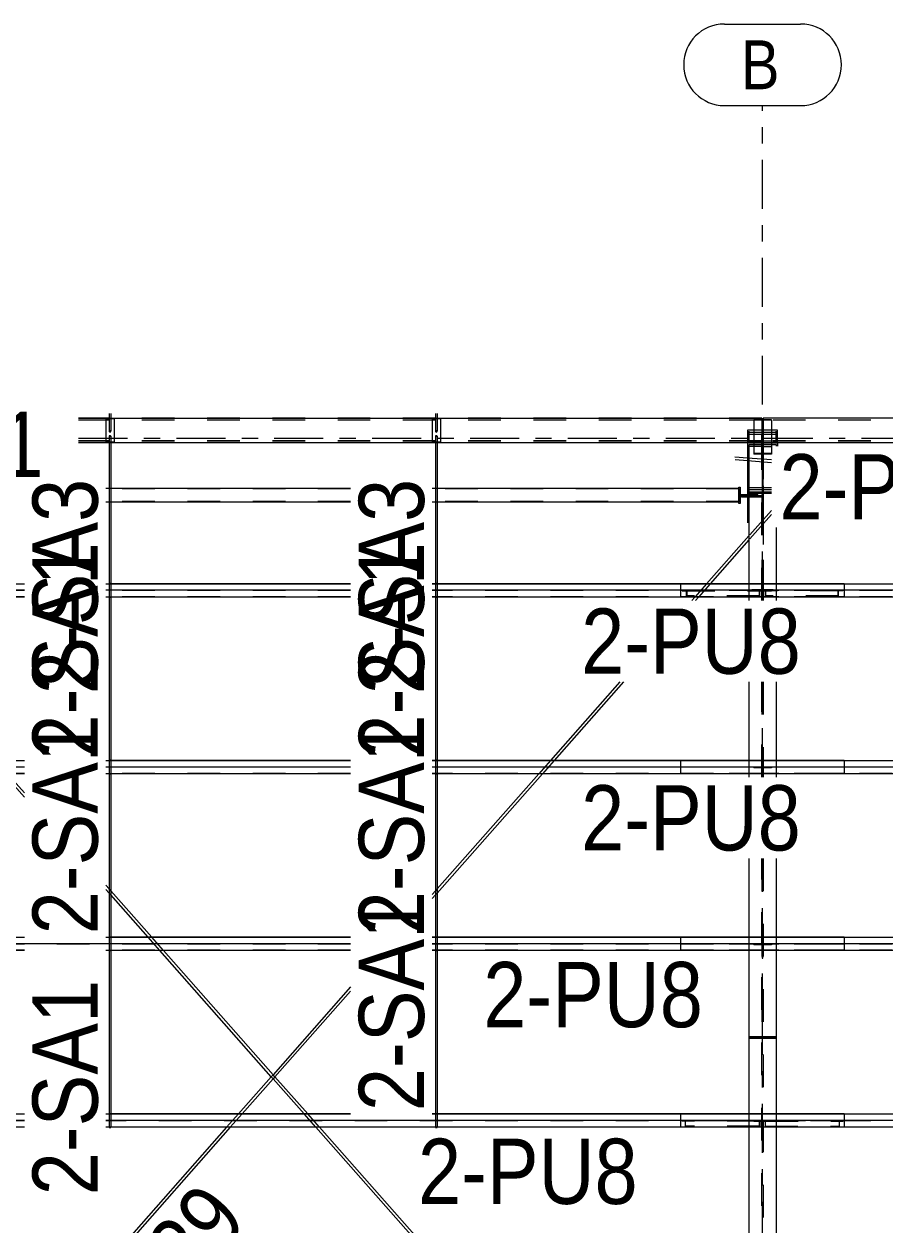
# Model space of a CAD drawing. Header units: millimetres. Extents: x -56 to 1115, y -311 to 509.
# Drawn here: x 992.6 to 1045.4, y 43.7 to 117.3 of the extents above; entities that cross this region are included whole.
import ezdxf

# ---------------------------------------------------------------- set-up
doc = ezdxf.new("R2010")
doc.units = ezdxf.units.MM
for name, pattern in [('XKITLINE00', [0]), ('XKITLINE02', [4, 2, -2]), ('XKITLINE03', [6, 3, -1, 1, -1])]:
    doc.linetypes.add(name, pattern=pattern)
for name, color, linetype, lineweight in [('Part', 2, 'Continuous', 0), ('PartMark', 7, 'Continuous', 0), ('S-grid', 1, 'Continuous', 0)]:
    doc.layers.add(name, color=color, linetype=linetype, lineweight=lineweight)
doc.styles.add('ARIAL', font='ARIAL.TTF')

# ---------------------------------------------------------------- blocks, each defined once
blk = doc.blocks.new('*A212')
at = {"layer": 'S-grid', "color": 1, "linetype": 'XKITLINE03', "lineweight": 0}
blk.add_line((995.99, 91.875), (1107.621, 91.875), dxfattribs=at)
blk = doc.blocks.new('*A219')
at = {"layer": 'Part', "color": 2, "linetype": 'XKITLINE00', "lineweight": 0}
for p, q in [((997.867, 88.802), (997.667, 88.802)), ((1012.667, 88.802), (997.966, 88.802)), ((1017.867, 88.802), (1017.667, 88.802)), ((1036.463, 88.802), (1017.966, 88.802)), ((997.867, 87.969), (997.667, 87.969)), ((1012.667, 87.969), (997.966, 87.969)), ((1017.867, 87.969), (1017.667, 87.969)), ((1036.463, 87.969), (1017.966, 87.969))]:
    blk.add_line(p, q, dxfattribs=at)
at = {"layer": 'Part', "color": 7, "linetype": 'XKITLINE02', "lineweight": 0}
for p, q in [((1012.667, 88.769), (997.667, 88.769)), ((997.966, 88.802), (997.867, 88.802)), ((1036.463, 88.769), (1017.667, 88.769)), ((1017.966, 88.802), (1017.867, 88.802)), ((1036.463, 88.802), (1036.463, 87.969)), ((1012.667, 88.002), (997.667, 88.002)), ((997.966, 87.969), (997.867, 87.969)), ((1036.463, 88.002), (1017.667, 88.002)), ((1017.966, 87.969), (1017.867, 87.969))]:
    blk.add_line(p, q, dxfattribs=at)
blk = doc.blocks.new('*A231')
at = {"layer": 'Part', "color": 2, "linetype": 'XKITLINE00', "lineweight": 0}
for p, q in [((997.867, 93.387), (997.867, 93.117)), ((997.966, 93.398), (997.966, 93.117)), ((997.878, 92.331), (997.877, 92.329)), ((997.911, 92.349), (997.878, 92.331)), ((997.948, 92.339), (997.911, 92.349)), ((997.953, 92.329), (997.948, 92.339))]:
    blk.add_line(p, q, dxfattribs=at)
at = {"layer": 'Part', "color": 7, "linetype": 'XKITLINE02', "lineweight": 0}
for p, q in [((997.867, 93.117), (997.867, 92.295)), ((997.966, 93.117), (997.966, 92.305)), ((997.877, 92.329), (997.867, 92.295)), ((997.867, 92.295), (997.885, 92.261)), ((997.885, 92.261), (997.922, 92.251)), ((997.922, 92.251), (997.956, 92.269)), ((997.966, 92.305), (997.953, 92.329)), ((997.956, 92.269), (997.966, 92.305))]:
    blk.add_line(p, q, dxfattribs=at)
blk = doc.blocks.new('*A232')
at = {"layer": 'Part', "color": 7, "linetype": 'XKITLINE02', "lineweight": 0}
for p, q in [((1037.883, 88.963), (1037.883, 87.127)), ((1037.95, 88.759), (1037.883, 88.759)), ((1037.883, 88.67), (1037.95, 88.67)), ((1037.95, 88.963), (1037.95, 87.127))]:
    blk.add_line(p, q, dxfattribs=at)
blk = doc.blocks.new('*A233')
at = {"layer": 'Part', "color": 2, "linetype": 'XKITLINE00', "lineweight": 0}
for p, q in [((1017.867, 93.387), (1017.867, 93.117)), ((1017.966, 93.398), (1017.966, 93.117)), ((1017.878, 92.331), (1017.877, 92.329)), ((1017.911, 92.349), (1017.878, 92.331)), ((1017.948, 92.339), (1017.911, 92.349)), ((1017.953, 92.329), (1017.948, 92.339))]:
    blk.add_line(p, q, dxfattribs=at)
at = {"layer": 'Part', "color": 7, "linetype": 'XKITLINE02', "lineweight": 0}
for p, q in [((1017.867, 93.117), (1017.867, 92.295)), ((1017.966, 93.117), (1017.966, 92.305)), ((1017.877, 92.329), (1017.867, 92.295)), ((1017.867, 92.295), (1017.885, 92.261)), ((1017.885, 92.261), (1017.922, 92.251)), ((1017.922, 92.251), (1017.956, 92.269)), ((1017.966, 92.305), (1017.953, 92.329)), ((1017.956, 92.269), (1017.966, 92.305))]:
    blk.add_line(p, q, dxfattribs=at)
blk = doc.blocks.new('*A234')
at = {"layer": 'Part', "color": 7, "linetype": 'XKITLINE02', "lineweight": 0}
for p, q in [((1042.837, 82.542), (1038.096, 82.542)), ((1038.096, 82.208), (1038.096, 82.542)), ((1038.11, 82.208), (1038.11, 82.525)), ((1042.837, 82.525), (1038.11, 82.525)), ((1042.559, 82.208), (1042.559, 82.542)), ((1042.573, 82.208), (1042.573, 82.525)), ((1042.837, 82.542), (1042.837, 82.525)), ((1042.573, 82.208), (1038.096, 82.208))]:
    blk.add_line(p, q, dxfattribs=at)
blk = doc.blocks.new('*A235')
at = {"layer": 'Part', "color": 7, "linetype": 'XKITLINE02', "lineweight": 0}
for p, q in [((1032.996, 82.542), (1037.737, 82.542)), ((1032.996, 82.542), (1032.996, 82.525)), ((1032.996, 82.525), (1037.723, 82.525)), ((1033.26, 82.208), (1033.26, 82.525)), ((1033.274, 82.542), (1033.274, 82.208)), ((1037.723, 82.208), (1037.723, 82.525)), ((1037.737, 82.542), (1037.737, 82.208)), ((1037.737, 82.208), (1033.26, 82.208))]:
    blk.add_line(p, q, dxfattribs=at)
blk = doc.blocks.new('*A236')
at = {"layer": 'Part', "color": 7, "linetype": 'XKITLINE02', "lineweight": 0}
for p, q in [((1037, 92.368), (1037, 86.914)), ((1038.833, 92.368), (1037, 92.368)), ((1038.833, 92.237), (1037, 92.237)), ((1038.833, 91.401), (1038.833, 92.368))]:
    blk.add_line(p, q, dxfattribs=at)
blk = doc.blocks.new('*A237')
at = {"layer": 'Part', "color": 7, "linetype": 'XKITLINE02', "lineweight": 0}
for p, q in [((1037, 92.237), (1037, 91.601)), ((1038.833, 92.237), (1037, 92.237)), ((1038.833, 92.106), (1037, 92.106)), ((1038.833, 91.601), (1038.833, 92.237)), ((1037, 88.427), (1037, 88.26))]:
    blk.add_line(p, q, dxfattribs=at)
at = {"layer": 'Part', "color": 2, "linetype": 'XKITLINE00', "lineweight": 0}
for p, q in [((1037, 91.601), (1037, 88.427)), ((1038.833, 91.601), (1038.833, 91.401)), ((1037, 88.26), (1037, 86.702))]:
    blk.add_line(p, q, dxfattribs=at)
blk = doc.blocks.new('*A238')
at = {"layer": 'Part', "color": 7, "linetype": 'XKITLINE02', "lineweight": 0}
for p, q in [((1037.95, 82.583), (1037.95, 82.542)), ((1038.575, 82.583), (1037.95, 82.583)), ((1037.95, 82.542), (1038.575, 82.542)), ((1038.575, 82.542), (1038.575, 82.583))]:
    blk.add_line(p, q, dxfattribs=at)
blk = doc.blocks.new('*A239')
at = {"layer": 'Part', "color": 7, "linetype": 'XKITLINE02', "lineweight": 0}
for p, q in [((1037.883, 82.583), (1037.258, 82.583)), ((1037.258, 82.542), (1037.258, 82.583)), ((1037.883, 82.542), (1037.258, 82.542)), ((1037.883, 82.542), (1037.883, 82.583))]:
    blk.add_line(p, q, dxfattribs=at)
blk = doc.blocks.new('*A240')
at = {"layer": 'Part', "color": 2, "linetype": 'XKITLINE00', "lineweight": 0}
for p, q in [((1037.083, 88.344), (1036.629, 88.344)), ((1036.629, 88.26), (1036.629, 88.344)), ((1037.083, 88.26), (1036.629, 88.26))]:
    blk.add_line(p, q, dxfattribs=at)
at = {"layer": 'Part', "color": 7, "linetype": 'XKITLINE02', "lineweight": 0}
for p, q in [((1037.879, 88.344), (1037.083, 88.344)), ((1037.754, 88.344), (1037.754, 88.26)), ((1037.879, 88.344), (1037.879, 88.26)), ((1037.879, 88.26), (1037.083, 88.26))]:
    blk.add_line(p, q, dxfattribs=at)
blk = doc.blocks.new('*A241')
at = {"layer": 'Part', "color": 2, "linetype": 'XKITLINE00', "lineweight": 0}
for p, q in [((1036.546, 88.344), (1036.546, 88.427)), ((1036.546, 88.427), (1037.083, 88.427)), ((1036.629, 88.344), (1036.546, 88.344))]:
    blk.add_line(p, q, dxfattribs=at)
at = {"layer": 'Part', "color": 7, "linetype": 'XKITLINE02', "lineweight": 0}
for p, q in [((1037.629, 88.344), (1036.629, 88.344)), ((1037.629, 88.427), (1037.083, 88.427)), ((1037.629, 88.344), (1037.629, 88.427))]:
    blk.add_line(p, q, dxfattribs=at)
blk = doc.blocks.new('*A242')
at = {"layer": 'Part', "color": 2, "linetype": 'XKITLINE00', "lineweight": 0}
for p, q in [((1036.463, 87.885), (1036.463, 88.885)), ((1036.463, 88.885), (1036.546, 88.885)), ((1036.546, 88.885), (1036.546, 87.885)), ((1036.546, 87.885), (1036.463, 87.885))]:
    blk.add_line(p, q, dxfattribs=at)
blk = doc.blocks.new('*A775')
at = {"layer": 'Part', "color": 2, "linetype": 'XKITLINE00', "lineweight": 0}
for p, q in [((1037, 90.661), (1036.225, 90.722)), ((1037, 90.495), (1036.248, 90.555))]:
    blk.add_line(p, q, dxfattribs=at)
at = {"layer": 'Part', "color": 7, "linetype": 'XKITLINE02', "lineweight": 0}
for p, q in [((1038.458, 90.545), (1037, 90.661)), ((1038.458, 90.379), (1037, 90.495))]:
    blk.add_line(p, q, dxfattribs=at)
blk = doc.blocks.new('*A777')
at = {"layer": 'Part', "color": 2, "linetype": 'XKITLINE00', "lineweight": 0}
for p, q in [((992.667, 69.886), (991.413, 71.307)), ((992.667, 70.138), (991.635, 71.307)), ((997.867, 64.248), (997.667, 64.475)), ((997.867, 63.996), (997.667, 64.223)), ((1000.477, 61.292), (997.966, 64.135)), ((1000.255, 61.292), (997.966, 63.884)), ((1007.806, 52.739), (1000.977, 60.473)), ((1007.917, 52.865), (1001.2, 60.473)), ((1009.82, 50.458), (1007.917, 52.614)), ((1010.042, 50.458), (1008.028, 52.739)), ((1037.083, 19.578), (1010.542, 49.64)), ((1037.083, 19.83), (1010.764, 49.64))]:
    blk.add_line(p, q, dxfattribs=at)
at = {"layer": 'Part', "color": 7, "linetype": 'XKITLINE02', "lineweight": 0}
for p, q in [((997.966, 64.135), (997.867, 64.248)), ((997.966, 63.884), (997.867, 63.996)), ((1000.977, 60.473), (1000.255, 61.292)), ((1001.2, 60.473), (1000.477, 61.292)), ((1007.917, 52.614), (1007.806, 52.739)), ((1008.028, 52.739), (1007.917, 52.865)), ((1010.542, 49.64), (1009.82, 50.458)), ((1010.764, 49.64), (1010.042, 50.458))]:
    blk.add_line(p, q, dxfattribs=at)
blk = doc.blocks.new('*A778')
at = {"layer": 'Part', "color": 7, "linetype": 'XKITLINE02', "lineweight": 0}
for p, q in [((1037.083, 92.314), (1037.083, 91.606)), ((1037.883, 92.206), (1037.883, 88.842)), ((1037.95, 88.842), (1037.95, 92.206)), ((1038.75, 91.606), (1038.75, 92.314)), ((1038.75, 91.702), (1037.083, 91.702)), ((1037.083, 91.606), (1037.883, 91.606)), ((1037.95, 91.606), (1038.75, 91.606)), ((1037.083, 88.746), (1037.083, 89.072)), ((1037.883, 88.842), (1037.083, 88.842)), ((1037.083, 88.746), (1038.458, 88.746)), ((1038.458, 88.842), (1037.95, 88.842))]:
    blk.add_line(p, q, dxfattribs=at)
blk = doc.blocks.new('*A779')
at = {"layer": 'Part', "color": 2, "linetype": 'XKITLINE00', "lineweight": 0}
for p, q in [((1037.083, 91.465), (1037.083, 82.958)), ((1037.375, 91.465), (1037.083, 91.465)), ((1038.75, 91.465), (1038.458, 91.465)), ((1038.75, 91.465), (1038.75, 91.401)), ((1038.75, 86.401), (1038.75, 82.958)), ((1037.083, 82.14), (1037.083, 81.94)), ((1038.75, 82.14), (1038.75, 81.94)), ((1037.083, 76.94), (1037.083, 72.125)), ((1038.75, 76.94), (1038.75, 72.125)), ((1037.083, 71.307), (1037.083, 71.107)), ((1038.75, 71.307), (1038.75, 71.107)), ((1037.083, 66.107), (1037.083, 61.292)), ((1038.75, 66.107), (1038.75, 61.292)), ((1037.083, 60.473), (1037.083, 50.458)), ((1038.75, 60.473), (1038.75, 50.458)), ((1037.083, 49.64), (1037.083, 16.833)), ((1038.75, 49.64), (1038.75, 16.833))]:
    blk.add_line(p, q, dxfattribs=at)
at = {"layer": 'Part', "color": 7, "linetype": 'XKITLINE02', "lineweight": 0}
for p, q in [((1037.879, 91.373), (1037.083, 91.373)), ((1038.458, 91.465), (1037.375, 91.465)), ((1037.879, 81.94), (1037.879, 91.373)), ((1037.954, 91.373), (1037.954, 81.94)), ((1037.954, 91.373), (1038.458, 91.373)), ((1037.083, 88.601), (1037.879, 88.601)), ((1037.083, 88.509), (1038.458, 88.509)), ((1037.954, 88.601), (1038.458, 88.601)), ((1037.083, 82.958), (1037.083, 82.14)), ((1038.75, 82.958), (1038.75, 82.14)), ((1037.879, 71.107), (1037.879, 76.94)), ((1037.954, 76.94), (1037.954, 71.107)), ((1037.083, 72.125), (1037.083, 71.307)), ((1038.75, 72.125), (1038.75, 71.307)), ((1037.879, 16.833), (1037.879, 66.107)), ((1037.954, 66.107), (1037.954, 16.833)), ((1037.083, 61.292), (1037.083, 60.473)), ((1038.75, 61.292), (1038.75, 60.473)), ((1037.083, 50.458), (1037.083, 49.64)), ((1038.75, 50.458), (1038.75, 49.64))]:
    blk.add_line(p, q, dxfattribs=at)
blk = doc.blocks.new('*A786')
at = {"layer": 'Part', "color": 7, "linetype": 'XKITLINE02', "lineweight": 0}
for p, q in [((1037.879, 88.432), (1037.954, 88.434)), ((1037.879, 88.432), (1037.879, 81.94)), ((1037.879, 88.386), (1037.954, 88.386)), ((1037.954, 88.434), (1037.954, 81.94)), ((1037.083, 76.94), (1037.083, 71.107)), ((1037.879, 76.94), (1037.879, 71.107)), ((1037.954, 76.94), (1037.954, 71.107)), ((1038.75, 76.94), (1038.75, 71.107)), ((1037.083, 66.107), (1037.083, 55.164)), ((1037.879, 66.107), (1037.879, 55.175)), ((1037.954, 66.107), (1037.954, 55.175)), ((1038.75, 66.107), (1038.75, 55.164)), ((1038.75, 55.175), (1037.083, 55.175)), ((1037.083, 55.164), (1038.75, 55.164))]:
    blk.add_line(p, q, dxfattribs=at)
blk = doc.blocks.new('*A788')
at = {"layer": 'Part', "color": 7, "linetype": 'XKITLINE02', "lineweight": 0}
for p, q in [((1037.95, 50.083), (1038.575, 50.083)), ((1037.95, 50.042), (1037.95, 50.083)), ((1038.075, 50.042), (1038.075, 50.083)), ((1038.575, 50.083), (1038.575, 50.042)), ((1038.575, 50.042), (1037.95, 50.042))]:
    blk.add_line(p, q, dxfattribs=at)
blk = doc.blocks.new('*A789')
at = {"layer": 'Part', "color": 7, "linetype": 'XKITLINE02', "lineweight": 0}
for p, q in [((1037.258, 50.042), (1037.258, 50.083)), ((1037.258, 50.083), (1037.883, 50.083)), ((1037.758, 50.042), (1037.758, 50.083)), ((1037.883, 50.083), (1037.883, 50.042)), ((1037.883, 50.042), (1037.258, 50.042))]:
    blk.add_line(p, q, dxfattribs=at)
blk = doc.blocks.new('*A1040')
at = {"layer": 'Part', "color": 7, "linetype": 'XKITLINE02', "lineweight": 0}
for p, q in [((1038.458, 60.875), (1037.375, 60.875)), ((1037.375, 60.875), (1037.375, 60.833)), ((1038.458, 60.833), (1037.375, 60.833)), ((1038.458, 60.875), (1038.458, 60.833))]:
    blk.add_line(p, q, dxfattribs=at)
blk = doc.blocks.new('*A1041')
at = {"layer": 'Part', "color": 7, "linetype": 'XKITLINE02', "lineweight": 0}
for p, q in [((1037.954, 55.175), (1038.704, 55.175)), ((1037.954, 55.092), (1037.954, 55.175)), ((1038.704, 55.092), (1037.954, 55.092)), ((1038.079, 55.175), (1038.079, 55.092)), ((1038.704, 55.175), (1038.704, 55.092))]:
    blk.add_line(p, q, dxfattribs=at)
blk = doc.blocks.new('*A1042')
at = {"layer": 'Part', "color": 7, "linetype": 'XKITLINE02', "lineweight": 0}
for p, q in [((1037.129, 55.175), (1037.879, 55.175)), ((1037.129, 55.092), (1037.129, 55.175)), ((1037.879, 55.092), (1037.129, 55.092)), ((1037.754, 55.175), (1037.754, 55.092)), ((1037.879, 55.175), (1037.879, 55.092))]:
    blk.add_line(p, q, dxfattribs=at)
blk = doc.blocks.new('*A1050')
at = {"layer": 'Part', "color": 2, "linetype": 'XKITLINE00', "lineweight": 0}
for p, q in [((995.99, 93.117), (1037.875, 93.117)), ((1037.875, 93.117), (1037.875, 93.017)), ((1037.375, 91.601), (995.99, 91.601))]:
    blk.add_line(p, q, dxfattribs=at)
at = {"layer": 'Part', "color": 7, "linetype": 'XKITLINE02', "lineweight": 0}
for p, q in [((1037.875, 93.102), (995.99, 93.102)), ((1037.875, 92.992), (995.99, 92.992)), ((1037.875, 93.017), (1037.875, 91.601)), ((1037.875, 91.726), (995.99, 91.726)), ((1037.875, 91.616), (995.99, 91.616)), ((1037.875, 91.601), (1037.375, 91.601))]:
    blk.add_line(p, q, dxfattribs=at)
blk = doc.blocks.new('*A1051')
at = {"layer": 'Part', "color": 7, "linetype": 'XKITLINE02', "lineweight": 0}
for p, q in [((998.167, 93.076), (997.667, 93.076)), ((997.667, 93.076), (997.667, 91.642)), ((998.167, 93.076), (998.167, 91.642)), ((998.167, 91.642), (997.667, 91.642))]:
    blk.add_line(p, q, dxfattribs=at)
blk = doc.blocks.new('*A1052')
at = {"layer": 'Part', "color": 7, "linetype": 'XKITLINE02', "lineweight": 0}
for p, q in [((997.885, 92.019), (997.867, 92.016)), ((997.867, 92.016), (997.867, 91.601)), ((997.867, 92.016), (997.878, 92.012)), ((997.878, 92.012), (997.911, 92.01)), ((997.922, 92.02), (997.885, 92.019)), ((997.911, 92.01), (997.948, 92.011)), ((997.956, 92.018), (997.922, 92.02)), ((997.948, 92.011), (997.966, 92.015)), ((997.966, 92.015), (997.956, 92.018)), ((997.966, 92.015), (997.966, 91.601)), ((997.867, 82.965), (997.867, 82.135)), ((997.966, 82.964), (997.966, 82.134)), ((997.867, 82.135), (997.885, 82.139)), ((997.878, 82.131), (997.867, 82.135)), ((997.911, 82.13), (997.878, 82.131)), ((997.885, 82.139), (997.922, 82.14)), ((997.948, 82.131), (997.911, 82.13)), ((997.922, 82.14), (997.956, 82.138)), ((997.966, 82.134), (997.948, 82.131)), ((997.956, 82.138), (997.966, 82.134))]:
    blk.add_line(p, q, dxfattribs=at)
at = {"layer": 'Part', "color": 2, "linetype": 'XKITLINE00', "lineweight": 0}
for p, q in [((997.867, 91.601), (997.867, 82.965)), ((997.966, 91.601), (997.966, 82.964))]:
    blk.add_line(p, q, dxfattribs=at)
blk = doc.blocks.new('*A1061')
at = {"layer": 'Part', "color": 2, "linetype": 'XKITLINE00', "lineweight": 0}
for p, q in [((1037.958, 93.117), (1037.958, 93.017)), ((1092.558, 93.117), (1037.958, 93.117)), ((1088.958, 91.601), (1038.458, 91.601))]:
    blk.add_line(p, q, dxfattribs=at)
at = {"layer": 'Part', "color": 7, "linetype": 'XKITLINE02', "lineweight": 0}
for p, q in [((1092.558, 93.102), (1037.958, 93.102)), ((1037.958, 93.017), (1037.958, 91.601)), ((1092.558, 92.992), (1037.958, 92.992)), ((1092.558, 91.726), (1037.958, 91.726)), ((1092.558, 91.616), (1037.958, 91.616)), ((1038.458, 91.601), (1037.958, 91.601))]:
    blk.add_line(p, q, dxfattribs=at)
blk = doc.blocks.new('*A1062')
at = {"layer": 'Part', "color": 2, "linetype": 'XKITLINE00', "lineweight": 0}
for p, q in [((1032.917, 82.14), (1032.917, 82.958)), ((1032.917, 82.958), (1049.861, 82.958)), ((1049.861, 82.943), (1032.917, 82.943)), ((1049.861, 82.557), (1032.917, 82.557)), ((1049.861, 82.14), (1032.917, 82.14))]:
    blk.add_line(p, q, dxfattribs=at)
at = {"layer": 'Part', "color": 7, "linetype": 'XKITLINE02', "lineweight": 0}
for p, q in [((1049.861, 82.542), (1032.917, 82.542)), ((1049.861, 82.155), (1032.917, 82.155))]:
    blk.add_line(p, q, dxfattribs=at)
blk = doc.blocks.new('*A1063')
at = {"layer": 'Part', "color": 7, "linetype": 'XKITLINE02', "lineweight": 0}
for p, q in [((1038.458, 82.542), (1037.375, 82.542)), ((1037.375, 82.542), (1037.375, 82.5)), ((1038.458, 82.5), (1037.375, 82.5)), ((1038.458, 82.542), (1038.458, 82.5))]:
    blk.add_line(p, q, dxfattribs=at)
blk = doc.blocks.new('*A1064')
at = {"layer": 'Part', "color": 7, "linetype": 'XKITLINE02', "lineweight": 0}
for p, q in [((1037.896, 82.5), (1037.896, 82.14)), ((1037.896, 82.5), (1037.938, 82.5)), ((1037.896, 82.5), (1037.938, 82.5)), ((1037.938, 82.5), (1037.938, 82.14))]:
    blk.add_line(p, q, dxfattribs=at)
at = {"layer": 'Part', "color": 2, "linetype": 'XKITLINE00', "lineweight": 0}
for p, q in [((1037.896, 82.14), (1037.896, 81.94)), ((1037.938, 81.94), (1037.938, 82.14))]:
    blk.add_line(p, q, dxfattribs=at)
blk = doc.blocks.new('*A1065')
at = {"layer": 'Part', "color": 7, "linetype": 'XKITLINE02', "lineweight": 0}
for p, q in [((1037.958, 92.106), (1037.875, 92.106)), ((1037.875, 92.106), (1037.875, 91.542)), ((1037.875, 90.934), (1037.875, 92.106)), ((1037.958, 91.542), (1037.958, 92.106)), ((1037.958, 92.106), (1037.958, 90.934)), ((1037.958, 91.542), (1037.875, 91.542)), ((1037.875, 91.542), (1037.875, 91.34)), ((1037.958, 91.34), (1037.875, 91.34)), ((1037.875, 90.934), (1037.875, 91.34)), ((1037.958, 91.34), (1037.958, 91.542)), ((1037.958, 90.934), (1037.958, 91.34)), ((1037.958, 90.934), (1037.875, 90.934)), ((1037.958, 90.934), (1037.875, 90.934)), ((1037.875, 90.934), (1037.875, 90.934)), ((1037.958, 90.934), (1037.958, 90.934))]:
    blk.add_line(p, q, dxfattribs=at)
blk = doc.blocks.new('*A1066')
at = {"layer": 'Part', "color": 2, "linetype": 'XKITLINE00', "lineweight": 0}
for p, q in [((1037.375, 93.017), (1038.458, 93.017)), ((1037.375, 93.017), (1037.375, 90.934)), ((1038.458, 93.017), (1038.458, 90.934)), ((1038.458, 90.934), (1037.375, 90.934))]:
    blk.add_line(p, q, dxfattribs=at)
at = {"layer": 'Part', "color": 7, "linetype": 'XKITLINE02', "lineweight": 0}
for p, q in [((1038.458, 93.017), (1037.375, 93.017)), ((1037.375, 90.934), (1038.458, 90.934))]:
    blk.add_line(p, q, dxfattribs=at)
blk = doc.blocks.new('*A1067')
at = {"layer": 'Part', "color": 2, "linetype": 'XKITLINE00', "lineweight": 0}
for p, q in [((1038.458, 90.934), (1037.375, 90.934)), ((1037.375, 90.934), (1037.375, 90.892)), ((1038.458, 90.892), (1037.375, 90.892)), ((1038.458, 90.934), (1038.458, 90.892))]:
    blk.add_line(p, q, dxfattribs=at)
blk = doc.blocks.new('*A1068')
at = {"layer": 'Part', "color": 7, "linetype": 'XKITLINE02', "lineweight": 0}
for p, q in [((1017.885, 92.019), (1017.867, 92.016)), ((1017.867, 92.016), (1017.867, 91.601)), ((1017.867, 92.016), (1017.878, 92.012)), ((1017.878, 92.012), (1017.911, 92.01)), ((1017.922, 92.02), (1017.885, 92.019)), ((1017.911, 92.01), (1017.948, 92.011)), ((1017.956, 92.018), (1017.922, 92.02)), ((1017.948, 92.011), (1017.966, 92.015)), ((1017.966, 92.015), (1017.956, 92.018)), ((1017.966, 92.015), (1017.966, 91.601)), ((1017.867, 82.965), (1017.867, 82.135)), ((1017.966, 82.964), (1017.966, 82.134)), ((1017.867, 82.135), (1017.885, 82.139)), ((1017.878, 82.131), (1017.867, 82.135)), ((1017.911, 82.13), (1017.878, 82.131)), ((1017.885, 82.139), (1017.922, 82.14)), ((1017.948, 82.131), (1017.911, 82.13)), ((1017.922, 82.14), (1017.956, 82.138)), ((1017.966, 82.134), (1017.948, 82.131)), ((1017.956, 82.138), (1017.966, 82.134))]:
    blk.add_line(p, q, dxfattribs=at)
at = {"layer": 'Part', "color": 2, "linetype": 'XKITLINE00', "lineweight": 0}
for p, q in [((1017.867, 91.601), (1017.867, 82.965)), ((1017.966, 91.601), (1017.966, 82.964))]:
    blk.add_line(p, q, dxfattribs=at)
blk = doc.blocks.new('*A1069')
at = {"layer": 'Part', "color": 7, "linetype": 'XKITLINE02', "lineweight": 0}
for p, q in [((1018.167, 93.076), (1017.667, 93.076)), ((1017.667, 93.076), (1017.667, 91.642)), ((1018.167, 93.076), (1018.167, 91.642)), ((1018.167, 91.642), (1017.667, 91.642))]:
    blk.add_line(p, q, dxfattribs=at)
blk = doc.blocks.new('*A1070')
at = {"layer": 'Part', "color": 7, "linetype": 'XKITLINE02', "lineweight": 0}
for p, q in [((1037.875, 92.368), (1037.875, 91.715)), ((1037.958, 92.368), (1037.875, 92.368)), ((1037.958, 91.715), (1037.958, 92.368)), ((1037.958, 91.833), (1037.875, 91.833)), ((1037.875, 91.78), (1037.958, 91.78)), ((1037.875, 91.715), (1037.958, 91.715))]:
    blk.add_line(p, q, dxfattribs=at)
blk = doc.blocks.new('*A1155')
at = {"layer": 'S-grid', "color": 1, "linetype": 'XKITLINE03', "lineweight": 0}
for p, q in [((1037.917, 81.94), (1037.917, 112.27)), ((1037.917, 71.107), (1037.917, 76.94)), ((1037.917, -5.925), (1037.917, 66.107))]:
    blk.add_line(p, q, dxfattribs=at)
at = {"layer": 'S-grid', "color": 3, "style": 'ARIAL', "width": 0.85}
blk.add_text('B', height=3, dxfattribs=at).set_placement((1036.582, 113.27))
blk = doc.blocks.new('*A1156')
at = {"layer": 'S-grid', "color": 1, "linetype": 'XKITLINE00', "lineweight": 0}
for p, q in [((1035.582, 117.27), (1040.251, 117.27)), ((1035.582, 112.27), (1040.251, 112.27))]:
    blk.add_line(p, q, dxfattribs=at)
for centre, start, end in [((1035.582, 114.77), 90, 270), ((1040.251, 114.77), 270, 90)]:
    blk.add_arc(centre, 2.5, start, end, dxfattribs=at)
blk = doc.blocks.new('*A1158')
at = {"layer": 'Part', "color": 7, "linetype": 'XKITLINE02', "lineweight": 0}
for p, q in [((1038.458, 87.458), (1037.083, 85.901)), ((1038.458, 87.206), (1037.083, 85.649)), ((1034.486, 82.958), (1033.763, 82.14)), ((1034.708, 82.958), (1033.985, 82.14)), ((1024.921, 72.125), (1024.198, 71.307)), ((1025.143, 72.125), (1024.421, 71.307)), ((1017.966, 64.248), (1017.867, 64.135)), ((1017.966, 63.996), (1017.867, 63.884)), ((1007.917, 52.865), (1007.806, 52.739)), ((1008.028, 52.739), (1007.917, 52.614)), ((1005.791, 50.458), (1005.069, 49.64)), ((1006.014, 50.458), (1005.291, 49.64))]:
    blk.add_line(p, q, dxfattribs=at)
at = {"layer": 'Part', "color": 2, "linetype": 'XKITLINE00', "lineweight": 0}
for p, q in [((1037.083, 85.901), (1034.486, 82.958)), ((1037.083, 85.649), (1034.708, 82.958)), ((1033.763, 82.14), (1033.586, 81.94)), ((1033.985, 82.14), (1033.809, 81.94)), ((1029.172, 76.94), (1024.921, 72.125)), ((1029.394, 76.94), (1025.143, 72.125)), ((1024.198, 71.307), (1017.966, 64.248)), ((1024.421, 71.307), (1017.966, 63.996)), ((1017.867, 64.135), (1017.667, 63.909)), ((1017.867, 63.884), (1017.667, 63.657)), ((1012.667, 58.246), (1007.917, 52.865)), ((1012.667, 57.994), (1008.028, 52.739)), ((1007.806, 52.739), (1005.791, 50.458)), ((1007.917, 52.614), (1006.014, 50.458)), ((1005.069, 49.64), (978.75, 19.83)), ((1005.291, 49.64), (978.75, 19.578))]:
    blk.add_line(p, q, dxfattribs=at)
blk = doc.blocks.new('*A1159')
at = {"layer": 'Part', "color": 2, "linetype": 'XKITLINE00', "lineweight": 0}
for p, q in [((972.917, 82.958), (992.667, 82.958)), ((992.667, 82.943), (972.917, 82.943)), ((992.667, 82.557), (972.917, 82.557)), ((992.667, 82.958), (992.667, 82.958)), ((992.667, 82.943), (992.667, 82.943)), ((992.667, 82.557), (992.667, 82.557)), ((997.667, 82.958), (997.867, 82.958)), ((997.867, 82.943), (997.667, 82.943)), ((1012.667, 82.557), (997.667, 82.557)), ((1012.667, 82.958), (997.966, 82.958)), ((1012.667, 82.943), (997.966, 82.943)), ((1012.667, 82.958), (1012.667, 82.958)), ((1012.667, 82.943), (1012.667, 82.943)), ((1012.667, 82.557), (1012.667, 82.557)), ((1017.867, 82.958), (1017.667, 82.958)), ((1017.867, 82.943), (1017.667, 82.943)), ((1042.917, 82.557), (1017.667, 82.557)), ((1042.917, 82.958), (1017.966, 82.958)), ((1042.917, 82.943), (1017.966, 82.943)), ((1042.917, 82.958), (1042.917, 82.14)), ((992.667, 82.14), (972.917, 82.14)), ((992.667, 82.14), (992.667, 82.14)), ((1012.667, 82.14), (997.667, 82.14)), ((1012.667, 82.14), (1012.667, 82.14)), ((1042.917, 82.14), (1017.667, 82.14))]:
    blk.add_line(p, q, dxfattribs=at)
at = {"layer": 'Part', "color": 7, "linetype": 'XKITLINE02', "lineweight": 0}
for p, q in [((992.667, 82.542), (972.917, 82.542)), ((992.667, 82.542), (992.667, 82.542)), ((1012.667, 82.542), (997.667, 82.542)), ((997.966, 82.958), (997.867, 82.958)), ((997.966, 82.943), (997.867, 82.943)), ((1012.667, 82.542), (1012.667, 82.542)), ((1042.917, 82.542), (1017.667, 82.542)), ((1017.966, 82.958), (1017.867, 82.958)), ((1017.966, 82.943), (1017.867, 82.943)), ((992.667, 82.155), (972.917, 82.155)), ((992.667, 82.155), (992.667, 82.155)), ((1012.667, 82.155), (997.667, 82.155)), ((1012.667, 82.155), (1012.667, 82.155)), ((1042.917, 82.155), (1017.667, 82.155))]:
    blk.add_line(p, q, dxfattribs=at)
blk = doc.blocks.new('*A1160')
at = {"layer": 'Part', "color": 2, "linetype": 'XKITLINE00', "lineweight": 0}
for p, q in [((972.917, 72.125), (992.667, 72.125)), ((992.667, 72.11), (972.917, 72.11)), ((992.667, 71.723), (972.917, 71.723)), ((997.667, 72.125), (997.667, 72.125)), ((997.667, 72.125), (997.867, 72.125)), ((997.867, 72.11), (997.667, 72.11)), ((997.667, 72.11), (997.667, 72.11)), ((1012.667, 71.723), (997.667, 71.723)), ((1012.667, 72.125), (997.966, 72.125)), ((1012.667, 72.11), (997.966, 72.11)), ((1017.867, 72.125), (1017.667, 72.125)), ((1017.667, 72.125), (1017.667, 72.125)), ((1017.867, 72.11), (1017.667, 72.11)), ((1017.667, 72.11), (1017.667, 72.11)), ((1042.917, 71.723), (1017.667, 71.723)), ((1042.917, 72.125), (1017.966, 72.125)), ((1042.917, 72.11), (1017.966, 72.11)), ((1042.917, 72.125), (1042.917, 71.307)), ((992.667, 71.307), (972.917, 71.307)), ((1012.667, 71.307), (997.667, 71.307)), ((1042.917, 71.307), (1017.667, 71.307))]:
    blk.add_line(p, q, dxfattribs=at)
at = {"layer": 'Part', "color": 7, "linetype": 'XKITLINE02', "lineweight": 0}
for p, q in [((992.667, 71.708), (972.917, 71.708)), ((1012.667, 71.708), (997.667, 71.708)), ((997.966, 72.125), (997.867, 72.125)), ((997.966, 72.11), (997.867, 72.11)), ((1042.917, 71.708), (1017.667, 71.708)), ((1017.966, 72.125), (1017.867, 72.125)), ((1017.966, 72.11), (1017.867, 72.11)), ((992.667, 71.322), (972.917, 71.322)), ((1012.667, 71.322), (997.667, 71.322)), ((1042.917, 71.322), (1017.667, 71.322))]:
    blk.add_line(p, q, dxfattribs=at)
blk = doc.blocks.new('*A1161')
at = {"layer": 'Part', "color": 2, "linetype": 'XKITLINE00', "lineweight": 0}
for p, q in [((972.917, 50.458), (992.667, 50.458)), ((992.667, 50.443), (972.917, 50.443)), ((997.667, 50.458), (997.867, 50.458)), ((997.867, 50.443), (997.667, 50.443)), ((1012.667, 50.458), (997.966, 50.458)), ((1012.667, 50.443), (997.966, 50.443)), ((1017.867, 50.458), (1017.667, 50.458)), ((1017.867, 50.443), (1017.667, 50.443)), ((1042.917, 50.458), (1017.966, 50.458)), ((1042.917, 50.443), (1017.966, 50.443)), ((1042.917, 50.458), (1042.917, 49.64)), ((992.667, 50.057), (972.917, 50.057)), ((992.667, 49.64), (972.917, 49.64)), ((1042.917, 50.057), (997.667, 50.057)), ((1042.917, 49.64), (997.667, 49.64))]:
    blk.add_line(p, q, dxfattribs=at)
at = {"layer": 'Part', "color": 7, "linetype": 'XKITLINE02', "lineweight": 0}
for p, q in [((997.966, 50.458), (997.867, 50.458)), ((997.966, 50.443), (997.867, 50.443)), ((1017.966, 50.458), (1017.867, 50.458)), ((1017.966, 50.443), (1017.867, 50.443)), ((992.667, 50.042), (972.917, 50.042)), ((992.667, 49.655), (972.917, 49.655)), ((1042.917, 50.042), (997.667, 50.042)), ((1042.917, 49.655), (997.667, 49.655))]:
    blk.add_line(p, q, dxfattribs=at)
blk = doc.blocks.new('*A1162')
at = {"layer": 'Part', "color": 2, "linetype": 'XKITLINE00', "lineweight": 0}
for p, q in [((972.917, 61.292), (992.667, 61.292)), ((992.667, 61.277), (972.917, 61.277)), ((997.667, 61.292), (997.867, 61.292)), ((997.867, 61.277), (997.667, 61.277)), ((1012.667, 61.292), (997.966, 61.292)), ((1012.667, 61.277), (997.966, 61.277)), ((1012.667, 61.292), (1012.667, 61.292)), ((1012.667, 61.277), (1012.667, 61.277)), ((1017.867, 61.292), (1017.667, 61.292)), ((1017.867, 61.277), (1017.667, 61.277)), ((1042.917, 61.292), (1017.966, 61.292)), ((1042.917, 61.277), (1017.966, 61.277)), ((1042.917, 61.292), (1042.917, 60.473)), ((1012.667, 60.89), (972.917, 60.89)), ((992.667, 60.473), (972.917, 60.473)), ((1012.667, 60.473), (997.667, 60.473)), ((1042.917, 60.89), (1017.667, 60.89)), ((1042.917, 60.473), (1017.667, 60.473))]:
    blk.add_line(p, q, dxfattribs=at)
at = {"layer": 'Part', "color": 7, "linetype": 'XKITLINE02', "lineweight": 0}
for p, q in [((997.966, 61.292), (997.867, 61.292)), ((997.966, 61.277), (997.867, 61.277)), ((1017.966, 61.292), (1017.867, 61.292)), ((1017.966, 61.277), (1017.867, 61.277)), ((1012.667, 60.875), (972.917, 60.875)), ((992.667, 60.488), (972.917, 60.488)), ((1012.667, 60.488), (997.667, 60.488)), ((1042.917, 60.875), (1017.667, 60.875)), ((1042.917, 60.488), (1017.667, 60.488))]:
    blk.add_line(p, q, dxfattribs=at)
blk = doc.blocks.new('*A1173')
at = {"layer": 'Part', "color": 2, "linetype": 'XKITLINE00', "lineweight": 0}
for p, q in [((997.885, 61.301), (997.867, 61.299)), ((997.867, 61.299), (997.867, 60.89)), ((997.867, 61.299), (997.878, 61.296)), ((997.878, 61.296), (997.911, 61.295)), ((997.922, 61.302), (997.885, 61.301)), ((997.911, 61.295), (997.948, 61.295)), ((997.956, 61.3), (997.922, 61.302)), ((997.948, 61.295), (997.966, 61.298)), ((997.966, 61.298), (997.956, 61.3)), ((997.966, 61.298), (997.966, 60.89)), ((997.867, 60.473), (997.867, 50.057)), ((997.966, 60.473), (997.966, 50.057)), ((997.867, 49.634), (997.867, 49.64)), ((997.878, 49.631), (997.867, 49.634)), ((997.911, 49.63), (997.878, 49.631)), ((997.948, 49.631), (997.911, 49.63)), ((997.966, 49.633), (997.948, 49.631)), ((997.966, 49.633), (997.966, 49.64))]:
    blk.add_line(p, q, dxfattribs=at)
at = {"layer": 'Part', "color": 7, "linetype": 'XKITLINE02', "lineweight": 0}
for p, q in [((997.867, 60.89), (997.867, 60.473)), ((997.966, 60.89), (997.966, 60.473)), ((997.867, 50.057), (997.867, 49.64)), ((997.867, 49.634), (997.885, 49.636)), ((997.885, 49.636), (997.922, 49.637)), ((997.922, 49.637), (997.956, 49.636)), ((997.956, 49.636), (997.966, 49.633)), ((997.966, 50.057), (997.966, 49.64))]:
    blk.add_line(p, q, dxfattribs=at)
blk = doc.blocks.new('*A1174')
at = {"layer": 'Part', "color": 2, "linetype": 'XKITLINE00', "lineweight": 0}
for p, q in [((997.885, 72.134), (997.867, 72.132)), ((997.867, 72.132), (997.867, 71.723)), ((997.867, 72.132), (997.878, 72.129)), ((997.878, 72.129), (997.911, 72.128)), ((997.922, 72.135), (997.885, 72.134)), ((997.911, 72.128), (997.948, 72.129)), ((997.956, 72.134), (997.922, 72.135)), ((997.948, 72.129), (997.966, 72.131)), ((997.966, 72.131), (997.956, 72.134)), ((997.966, 72.131), (997.966, 71.723)), ((997.867, 71.307), (997.867, 61.299)), ((997.966, 71.307), (997.966, 61.298))]:
    blk.add_line(p, q, dxfattribs=at)
at = {"layer": 'Part', "color": 7, "linetype": 'XKITLINE02', "lineweight": 0}
for p, q in [((997.867, 71.723), (997.867, 71.307)), ((997.966, 71.723), (997.966, 71.307)), ((997.867, 61.299), (997.867, 60.467)), ((997.966, 61.298), (997.966, 60.466)), ((997.867, 60.467), (997.885, 60.47)), ((997.878, 60.465), (997.867, 60.467)), ((997.911, 60.463), (997.878, 60.465)), ((997.885, 60.47), (997.922, 60.47)), ((997.948, 60.464), (997.911, 60.463)), ((997.922, 60.47), (997.956, 60.469)), ((997.966, 60.466), (997.948, 60.464)), ((997.956, 60.469), (997.966, 60.466))]:
    blk.add_line(p, q, dxfattribs=at)
blk = doc.blocks.new('*A1175')
at = {"layer": 'Part', "color": 2, "linetype": 'XKITLINE00', "lineweight": 0}
for p, q in [((997.885, 82.968), (997.867, 82.965)), ((997.867, 82.965), (997.867, 82.557)), ((997.867, 82.965), (997.878, 82.963)), ((997.878, 82.963), (997.911, 82.961)), ((997.922, 82.968), (997.885, 82.968)), ((997.911, 82.961), (997.948, 82.962)), ((997.956, 82.967), (997.922, 82.968)), ((997.948, 82.962), (997.966, 82.964)), ((997.966, 82.964), (997.956, 82.967)), ((997.966, 82.964), (997.966, 82.557)), ((997.867, 82.14), (997.867, 72.132)), ((997.966, 82.14), (997.966, 72.131))]:
    blk.add_line(p, q, dxfattribs=at)
at = {"layer": 'Part', "color": 7, "linetype": 'XKITLINE02', "lineweight": 0}
for p, q in [((997.867, 82.557), (997.867, 82.14)), ((997.966, 82.557), (997.966, 82.14)), ((997.867, 72.132), (997.867, 71.301)), ((997.966, 72.131), (997.966, 71.3)), ((997.867, 71.301), (997.885, 71.303)), ((997.878, 71.298), (997.867, 71.301)), ((997.911, 71.297), (997.878, 71.298)), ((997.885, 71.303), (997.922, 71.304)), ((997.948, 71.297), (997.911, 71.297)), ((997.922, 71.304), (997.956, 71.302)), ((997.966, 71.3), (997.948, 71.297)), ((997.956, 71.302), (997.966, 71.3))]:
    blk.add_line(p, q, dxfattribs=at)
blk = doc.blocks.new('*A1176')
at = {"layer": 'Part', "color": 2, "linetype": 'XKITLINE00', "lineweight": 0}
for p, q in [((1032.917, 71.307), (1032.917, 72.125)), ((1032.917, 72.125), (1049.861, 72.125)), ((1049.861, 72.11), (1032.917, 72.11)), ((1049.861, 71.723), (1032.917, 71.723)), ((1049.861, 71.307), (1032.917, 71.307))]:
    blk.add_line(p, q, dxfattribs=at)
at = {"layer": 'Part', "color": 7, "linetype": 'XKITLINE02', "lineweight": 0}
for p, q in [((1049.861, 71.708), (1032.917, 71.708)), ((1049.861, 71.322), (1032.917, 71.322))]:
    blk.add_line(p, q, dxfattribs=at)
blk = doc.blocks.new('*A1177')
at = {"layer": 'Part', "color": 2, "linetype": 'XKITLINE00', "lineweight": 0}
for p, q in [((1032.917, 49.64), (1032.917, 50.458)), ((1032.917, 50.458), (1049.861, 50.458)), ((1049.861, 50.443), (1032.917, 50.443)), ((1092.558, 50.057), (1032.917, 50.057)), ((1092.558, 49.64), (1032.917, 49.64))]:
    blk.add_line(p, q, dxfattribs=at)
at = {"layer": 'Part', "color": 7, "linetype": 'XKITLINE02', "lineweight": 0}
for p, q in [((1092.558, 50.042), (1032.917, 50.042)), ((1092.558, 49.655), (1032.917, 49.655))]:
    blk.add_line(p, q, dxfattribs=at)
blk = doc.blocks.new('*A1178')
at = {"layer": 'Part', "color": 2, "linetype": 'XKITLINE00', "lineweight": 0}
for p, q in [((1032.917, 60.473), (1032.917, 61.292)), ((1032.917, 61.292), (1049.861, 61.292)), ((1049.861, 61.277), (1032.917, 61.277)), ((1049.861, 60.89), (1032.917, 60.89)), ((1049.861, 60.473), (1032.917, 60.473))]:
    blk.add_line(p, q, dxfattribs=at)
at = {"layer": 'Part', "color": 7, "linetype": 'XKITLINE02', "lineweight": 0}
for p, q in [((1049.861, 60.875), (1032.917, 60.875)), ((1049.861, 60.488), (1032.917, 60.488))]:
    blk.add_line(p, q, dxfattribs=at)
blk = doc.blocks.new('*A1179')
at = {"layer": 'Part', "color": 7, "linetype": 'XKITLINE02', "lineweight": 0}
for p, q in [((1037.75, 50.042), (1032.983, 50.042)), ((1032.983, 50.042), (1032.983, 50.025)), ((1037.739, 50.025), (1032.983, 50.025)), ((1033.192, 49.708), (1033.192, 50.025)), ((1037.75, 49.708), (1033.192, 49.708)), ((1033.203, 49.708), (1033.203, 50.042)), ((1037.531, 50.025), (1037.531, 50.042)), ((1037.739, 49.708), (1037.739, 50.025)), ((1037.75, 50.042), (1037.75, 49.708))]:
    blk.add_line(p, q, dxfattribs=at)
blk = doc.blocks.new('*A1180')
at = {"layer": 'Part', "color": 7, "linetype": 'XKITLINE02', "lineweight": 0}
for p, q in [((1038.458, 50.042), (1037.375, 50.042)), ((1037.375, 50.042), (1037.375, 50)), ((1038.458, 50), (1037.375, 50)), ((1038.458, 50.042), (1038.458, 50))]:
    blk.add_line(p, q, dxfattribs=at)
blk = doc.blocks.new('*A1181')
at = {"layer": 'Part', "color": 7, "linetype": 'XKITLINE02', "lineweight": 0}
for p, q in [((1042.85, 50.042), (1038.083, 50.042)), ((1038.083, 50.042), (1038.083, 49.708)), ((1038.083, 49.708), (1042.641, 49.708)), ((1038.094, 50.025), (1042.85, 50.025)), ((1038.094, 49.708), (1038.094, 50.025)), ((1038.303, 50.042), (1038.303, 50.025)), ((1042.631, 49.708), (1042.631, 50.042)), ((1042.641, 49.708), (1042.641, 50.025)), ((1042.85, 50.025), (1042.85, 50.042))]:
    blk.add_line(p, q, dxfattribs=at)
blk = doc.blocks.new('*A1182')
at = {"layer": 'Part', "color": 7, "linetype": 'XKITLINE02', "lineweight": 0}
for p, q in [((1037.896, 50), (1037.896, 49.64)), ((1037.896, 50), (1037.938, 50)), ((1037.896, 50), (1037.938, 50)), ((1037.938, 50), (1037.938, 49.64))]:
    blk.add_line(p, q, dxfattribs=at)
at = {"layer": 'Part', "color": 2, "linetype": 'XKITLINE00', "lineweight": 0}
for p, q in [((1037.896, 49.64), (1037.896, 49.167)), ((1037.938, 49.167), (1037.938, 49.64)), ((1037.896, 49.167), (1037.938, 49.167))]:
    blk.add_line(p, q, dxfattribs=at)
blk = doc.blocks.new('*A1183')
at = {"layer": 'Part', "color": 7, "linetype": 'XKITLINE02', "lineweight": 0}
for p, q in [((1038.458, 71.708), (1037.375, 71.708)), ((1037.375, 71.708), (1037.375, 71.667)), ((1038.458, 71.667), (1037.375, 71.667)), ((1038.458, 71.708), (1038.458, 71.667))]:
    blk.add_line(p, q, dxfattribs=at)
blk = doc.blocks.new('*A1184')
at = {"layer": 'Part', "color": 7, "linetype": 'XKITLINE02', "lineweight": 0}
for p, q in [((1037.896, 71.667), (1037.896, 71.307)), ((1037.896, 71.667), (1037.938, 71.667)), ((1037.896, 71.667), (1037.938, 71.667)), ((1037.938, 71.667), (1037.938, 71.307))]:
    blk.add_line(p, q, dxfattribs=at)
at = {"layer": 'Part', "color": 2, "linetype": 'XKITLINE00', "lineweight": 0}
for p, q in [((1037.896, 71.307), (1037.896, 71.107)), ((1037.938, 71.107), (1037.938, 71.307))]:
    blk.add_line(p, q, dxfattribs=at)
blk = doc.blocks.new('*A1185')
at = {"layer": 'Part', "color": 2, "linetype": 'XKITLINE00', "lineweight": 0}
for p, q in [((1017.885, 61.301), (1017.867, 61.299)), ((1017.867, 61.299), (1017.867, 60.89)), ((1017.867, 61.299), (1017.878, 61.296)), ((1017.878, 61.296), (1017.911, 61.295)), ((1017.922, 61.302), (1017.885, 61.301)), ((1017.911, 61.295), (1017.948, 61.295)), ((1017.956, 61.3), (1017.922, 61.302)), ((1017.948, 61.295), (1017.966, 61.298)), ((1017.966, 61.298), (1017.956, 61.3)), ((1017.966, 61.298), (1017.966, 60.89)), ((1017.867, 60.473), (1017.867, 50.057)), ((1017.966, 60.473), (1017.966, 50.057)), ((1017.867, 49.634), (1017.867, 49.64)), ((1017.878, 49.631), (1017.867, 49.634)), ((1017.911, 49.63), (1017.878, 49.631)), ((1017.948, 49.631), (1017.911, 49.63)), ((1017.966, 49.633), (1017.948, 49.631)), ((1017.966, 49.633), (1017.966, 49.64))]:
    blk.add_line(p, q, dxfattribs=at)
at = {"layer": 'Part', "color": 7, "linetype": 'XKITLINE02', "lineweight": 0}
for p, q in [((1017.867, 60.89), (1017.867, 60.473)), ((1017.966, 60.89), (1017.966, 60.473)), ((1017.867, 50.057), (1017.867, 49.64)), ((1017.867, 49.634), (1017.885, 49.636)), ((1017.885, 49.636), (1017.922, 49.637)), ((1017.922, 49.637), (1017.956, 49.636)), ((1017.956, 49.636), (1017.966, 49.633)), ((1017.966, 50.057), (1017.966, 49.64))]:
    blk.add_line(p, q, dxfattribs=at)
blk = doc.blocks.new('*A1186')
at = {"layer": 'Part', "color": 2, "linetype": 'XKITLINE00', "lineweight": 0}
for p, q in [((1017.885, 72.134), (1017.867, 72.132)), ((1017.867, 72.132), (1017.867, 71.723)), ((1017.867, 72.132), (1017.878, 72.129)), ((1017.878, 72.129), (1017.911, 72.128)), ((1017.922, 72.135), (1017.885, 72.134)), ((1017.911, 72.128), (1017.948, 72.129)), ((1017.956, 72.134), (1017.922, 72.135)), ((1017.948, 72.129), (1017.966, 72.131)), ((1017.966, 72.131), (1017.956, 72.134)), ((1017.966, 72.131), (1017.966, 71.723)), ((1017.867, 71.307), (1017.867, 61.299)), ((1017.966, 71.307), (1017.966, 61.298))]:
    blk.add_line(p, q, dxfattribs=at)
at = {"layer": 'Part', "color": 7, "linetype": 'XKITLINE02', "lineweight": 0}
for p, q in [((1017.867, 71.723), (1017.867, 71.307)), ((1017.966, 71.723), (1017.966, 71.307)), ((1017.867, 61.299), (1017.867, 60.467)), ((1017.966, 61.298), (1017.966, 60.466)), ((1017.867, 60.467), (1017.885, 60.47)), ((1017.878, 60.465), (1017.867, 60.467)), ((1017.911, 60.463), (1017.878, 60.465)), ((1017.885, 60.47), (1017.922, 60.47)), ((1017.948, 60.464), (1017.911, 60.463)), ((1017.922, 60.47), (1017.956, 60.469)), ((1017.966, 60.466), (1017.948, 60.464)), ((1017.956, 60.469), (1017.966, 60.466))]:
    blk.add_line(p, q, dxfattribs=at)
blk = doc.blocks.new('*A1187')
at = {"layer": 'Part', "color": 2, "linetype": 'XKITLINE00', "lineweight": 0}
for p, q in [((1017.885, 82.968), (1017.867, 82.965)), ((1017.867, 82.965), (1017.867, 82.557)), ((1017.867, 82.965), (1017.878, 82.963)), ((1017.878, 82.963), (1017.911, 82.961)), ((1017.922, 82.968), (1017.885, 82.968)), ((1017.911, 82.961), (1017.948, 82.962)), ((1017.956, 82.967), (1017.922, 82.968)), ((1017.948, 82.962), (1017.966, 82.964)), ((1017.966, 82.964), (1017.956, 82.967)), ((1017.966, 82.964), (1017.966, 82.557)), ((1017.867, 82.14), (1017.867, 72.132)), ((1017.966, 82.14), (1017.966, 72.131))]:
    blk.add_line(p, q, dxfattribs=at)
at = {"layer": 'Part', "color": 7, "linetype": 'XKITLINE02', "lineweight": 0}
for p, q in [((1017.867, 82.557), (1017.867, 82.14)), ((1017.966, 82.557), (1017.966, 82.14)), ((1017.867, 72.132), (1017.867, 71.301)), ((1017.966, 72.131), (1017.966, 71.3)), ((1017.867, 71.301), (1017.885, 71.303)), ((1017.878, 71.298), (1017.867, 71.301)), ((1017.911, 71.297), (1017.878, 71.298)), ((1017.885, 71.303), (1017.922, 71.304)), ((1017.948, 71.297), (1017.911, 71.297)), ((1017.922, 71.304), (1017.956, 71.302)), ((1017.966, 71.3), (1017.948, 71.297)), ((1017.956, 71.302), (1017.966, 71.3))]:
    blk.add_line(p, q, dxfattribs=at)
blk = doc.blocks.new('*A1188')
at = {"layer": 'Part', "color": 7, "linetype": 'XKITLINE02', "lineweight": 0}
for p, q in [((1037.896, 60.833), (1037.896, 60.473)), ((1037.896, 60.833), (1037.938, 60.833)), ((1037.896, 60.833), (1037.938, 60.833)), ((1037.938, 60.833), (1037.938, 60.473))]:
    blk.add_line(p, q, dxfattribs=at)
at = {"layer": 'Part', "color": 2, "linetype": 'XKITLINE00', "lineweight": 0}
for p, q in [((1037.896, 60.473), (1037.896, 60)), ((1037.938, 60), (1037.938, 60.473)), ((1037.896, 60), (1037.938, 60))]:
    blk.add_line(p, q, dxfattribs=at)
blk = doc.blocks.new('*A2345')
at = {"layer": 'PartMark', "color": 3, "style": 'ARIAL', "width": 0.85}
blk.add_text('2-PU8', height=4, dxfattribs=at).set_placement((1026.798, 77.44))
blk = doc.blocks.new('*A2346')
at = {"layer": 'PartMark', "color": 3, "style": 'ARIAL', "width": 0.85}
blk.add_text('2-PU8', height=4, dxfattribs=at).set_placement((1026.798, 66.607))
blk = doc.blocks.new('*A2347')
at = {"layer": 'PartMark', "color": 3, "style": 'ARIAL', "width": 0.85}
blk.add_text('2-SA1', height=4, rotation=90.00021, dxfattribs=at).set_placement((997.167, 45.472))
blk = doc.blocks.new('*A2348')
at = {"layer": 'PartMark', "color": 3, "style": 'ARIAL', "width": 0.85}
blk.add_text('2-SA1', height=4, rotation=90.00021, dxfattribs=at).set_placement((1017.167, 50.634))
blk = doc.blocks.new('*A2353')
at = {"layer": 'PartMark', "color": 3, "style": 'ARIAL', "width": 0.85}
blk.add_text('2-SA3', height=4, rotation=90.00021, dxfattribs=at).set_placement((997.167, 76.19))
blk = doc.blocks.new('*A2354')
at = {"layer": 'PartMark', "color": 3, "style": 'ARIAL', "width": 0.85}
blk.add_text('2-PU4', height=4, dxfattribs=at).set_placement((1038.958, 86.901))
blk = doc.blocks.new('*A2356')
at = {"layer": 'PartMark', "color": 3, "style": 'ARIAL', "width": 0.85}
blk.add_text('2-SA3', height=4, rotation=90.00021, dxfattribs=at).set_placement((1017.167, 76.19))
blk = doc.blocks.new('*A2362')
at = {"layer": 'PartMark', "color": 3, "style": 'ARIAL', "width": 0.85}
blk.add_text('2-BR1', height=4, dxfattribs=at).set_placement((980.371, 89.502))
blk = doc.blocks.new('*A2364')
at = {"layer": 'PartMark', "color": 3, "style": 'ARIAL', "width": 0.85}
blk.add_text('2-BR39', height=4, rotation=48.55817, dxfattribs=at).set_placement((995.778, 31.763))
blk = doc.blocks.new('*A2365')
at = {"layer": 'PartMark', "color": 3, "style": 'ARIAL', "width": 0.85}
blk.add_text('2-PU8', height=4, dxfattribs=at).set_placement((1016.798, 44.94))
blk = doc.blocks.new('*A2366')
at = {"layer": 'PartMark', "color": 3, "style": 'ARIAL', "width": 0.85}
blk.add_text('2-PU8', height=4, dxfattribs=at).set_placement((1020.798, 55.773))
blk = doc.blocks.new('*A2367')
at = {"layer": 'PartMark', "color": 3, "style": 'ARIAL', "width": 0.85}
blk.add_text('2-SA1', height=4, rotation=90.00021, dxfattribs=at).set_placement((997.167, 61.467))
blk = doc.blocks.new('*A2368')
at = {"layer": 'PartMark', "color": 3, "style": 'ARIAL', "width": 0.85}
blk.add_text('2-SA1', height=4, rotation=90.00021, dxfattribs=at).set_placement((997.167, 72.301))
blk = doc.blocks.new('*A2369')
at = {"layer": 'PartMark', "color": 3, "style": 'ARIAL', "width": 0.85}
blk.add_text('2-SA1', height=4, rotation=90.00021, dxfattribs=at).set_placement((1017.167, 61.467))
blk = doc.blocks.new('*A2370')
at = {"layer": 'PartMark', "color": 3, "style": 'ARIAL', "width": 0.85}
blk.add_text('2-SA1', height=4, rotation=90.00021, dxfattribs=at).set_placement((1017.167, 72.301))

msp = doc.modelspace()

# ---------------------------------------------------------------- block references
at = {"lineweight": 0}
for name in ['*A1156', '*A1155', '*A2362', '*A212', '*A1050', '*A1051', '*A231', '*A1069', '*A233', '*A1066', '*A1061', '*A236', '*A237', '*A778', '*A1070', '*A1065', '*A1052', '*A1068', '*A779', '*A775', '*A1067', '*A2354', '*A2353', '*A2356', '*A219', '*A242', '*A241', '*A240', '*A786', '*A232', '*A777', '*A1158', '*A2368', '*A2370', '*A1159', '*A1175', '*A1187', '*A1062', '*A235', '*A239', '*A1063', '*A1064', '*A238', '*A234', '*A2345', '*A2367', '*A2369', '*A1160', '*A1174', '*A1186', '*A1176', '*A1183', '*A1184', '*A2346', '*A2348', '*A1162', '*A1173', '*A1185', '*A1178', '*A1040', '*A1188', '*A2366', '*A2347', '*A1042', '*A1041', '*A1161', '*A1177', '*A789', '*A788', '*A1179', '*A1180', '*A1182', '*A1181', '*A2365', '*A2364']:
    msp.add_blockref(name, (0, 0), dxfattribs=at)

doc.saveas('drawing.dxf')
